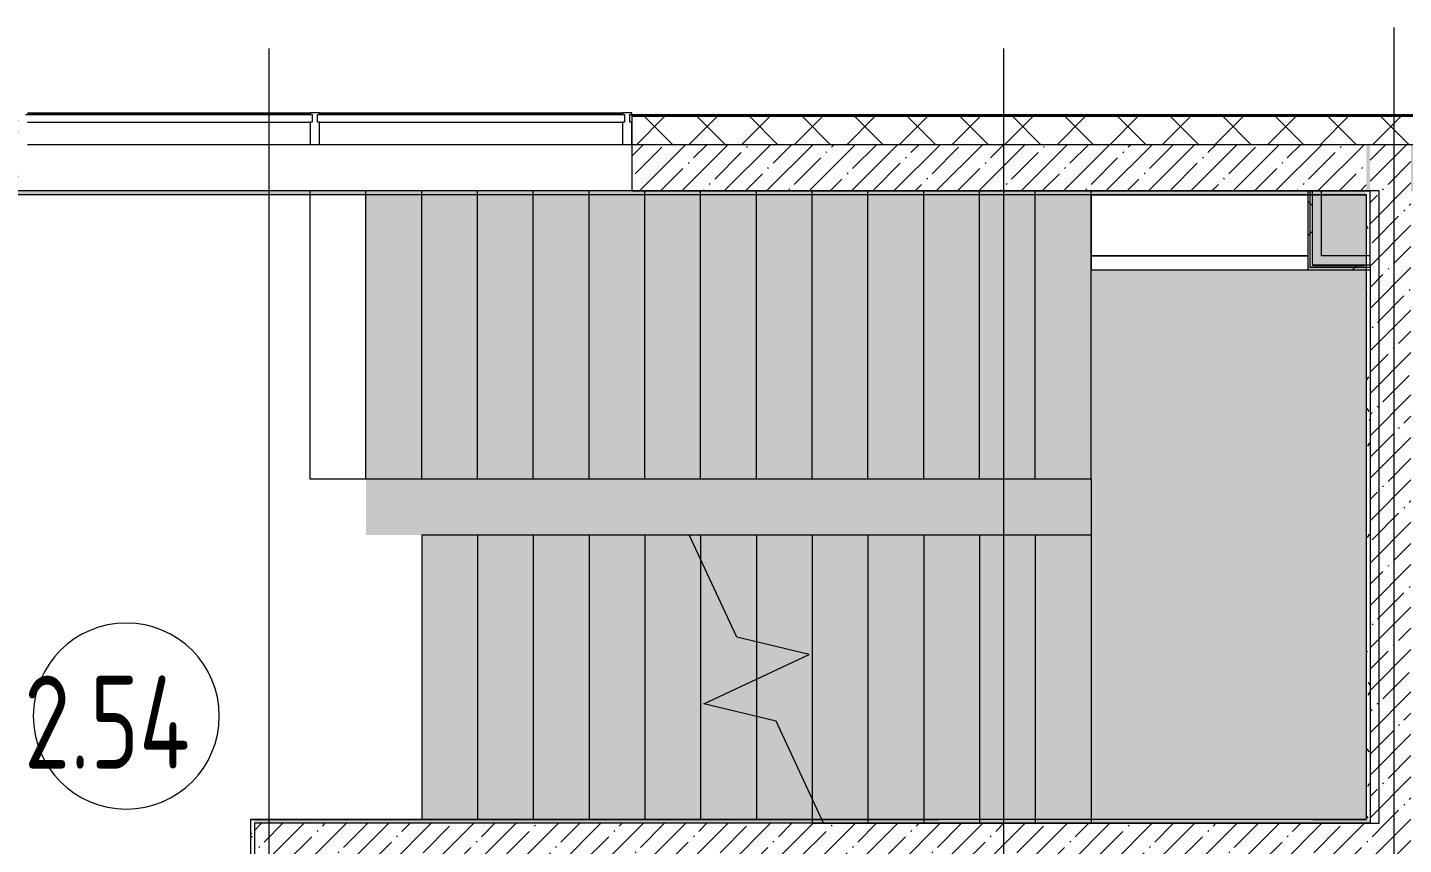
# Model space of a CAD drawing. Header units: millimetres. Extents: x -625 to 415037, y -3642 to 102118.
# Drawn here: x 242132 to 249532, y 17635 to 22027 of the extents above; entities that cross this region are included whole.
import ezdxf

# ---------------------------------------------------------------- set-up
doc = ezdxf.new("R2010")
doc.units = ezdxf.units.MM
for name, color, linetype, lineweight in [('A-AREA-IDEN', 7, 'Continuous', 9), ('A-GLAZ-1', 7, 'Continuous', 5), ('A-GLAZ-CWMG', 7, 'Continuous', 9), ('A-GLAZ-CWMG-1', 7, 'Continuous', 20), ('A-WALL', 7, 'Continuous', 5), ('I-WALL', 7, 'Continuous', 5), ('S-STRS', 7, 'Continuous', 9), ('S-STRS-MBND', 7, 'Continuous', 9), ('Оси', 7, 'Continuous', 9)]:
    doc.layers.add(name, color=color, linetype=linetype, lineweight=lineweight)
doc.layers.add('A-AREA-PATT-2', color=7, linetype='Continuous', lineweight=5, true_color=0xcde0ef, transparency=1)
for name, color, linetype, lineweight, true_color in [('A-WALL-1', 9, 'Continuous', 5, 0x808080), ('A-WALL-FNSH-1', 9, 'Continuous', 5, 0x808080), ('S-STRS-1', 7, 'Continuous', 9, 0xeef6ff)]:
    doc.layers.add(name, color=color, linetype=linetype, lineweight=lineweight, true_color=true_color)
doc.styles.add('СПДС', font='ГОСТ тип А.ttf', dxfattribs={"width": 0.9})
pattern_1 = [(45, (148772.12, -0.94), (-114.04925, 114.04925), []), (45, (148886.17, -0.94), (-114.04925, 114.04925), [201.612, -40.322, 6.706, -33.617])]
pattern_2 = [(0, (148772.123, -0.94), (243.84, 60.96), [20.117, -162.763, 20.117, -162.763, -975.36]), (0, (148772.123, -0.94), (243.84, 60.96), [-365.76, 20.117, -345.643, 20.117, -162.763, -426.72]), (0, (148772.123, -0.94), (243.84, 60.96), [-914.4, 20.117, -101.803, 20.117, -284.683]), (120, (148863.563, 29.54), (-174.71291, 180.691634), [20.117, -162.763, 20.117, -162.763, -975.36]), (120, (148863.563, 29.54), (-174.71291, 180.691634), [-365.76, 20.117, -345.643, 20.117, -162.763, -426.72]), (120, (148863.563, 29.54), (-174.71291, 180.691634), [-914.4, 20.117, -101.803, 20.117, -284.683]), (240, (148894.043, 151.46), (-69.12709, -241.651634), [20.117, -162.763, 20.117, -162.763, -975.36]), (240, (148894.043, 151.46), (-69.12709, -241.651634), [-365.76, 20.117, -345.643, 20.117, -162.763, -426.72]), (240, (148894.043, 151.46), (-69.12709, -241.651634), [-914.4, 20.117, -101.803, 20.117, -284.683])]
pattern_3 = [(45, (148772.12, -0.94), (-212.132, 212.132), []), (135, (148772.12, -0.94), (-212.132, -212.132), [])]

# ---------------------------------------------------------------- blocks, each defined once
blk = doc.blocks.new('PNS_Панель прямоугольная1 - Нр_Стекло - 40мм-22959730-Объем проектирования 2 этажа')
at = {"layer": 'A-GLAZ-1'}
for p, q in [((-770, 0), (770, 0)), ((760, 0), (-760, 0)), ((-760, -40), (760, -40))]:
    blk.add_line(p, q, dxfattribs=at)
blk = doc.blocks.new('PNS_Панель прямоугольная1 - Нр_Стекло - 40мм-23689183-Объем проектирования 2 этажа')
at = {"layer": 'A-GLAZ-1'}
for p, q in [((-825, 0), (825, 0)), ((815, 0), (-815, 0)), ((-815, -40), (815, -40))]:
    blk.add_line(p, q, dxfattribs=at)
blk = doc.blocks.new('Прямоугольный импост - Импост структурный с накладкой - 170мм-22874516-Объем проектирования 2 этажа')
at = {"layer": 'A-GLAZ-CWMG-1'}
for p, q in [((-50, 40), (-50, 160)), ((-50, 160), (0, 160)), ((0, 160), (0, 40)), ((-40, 40), (-50, 40)), ((-50, -10), (-50, 0)), ((-50, 0), (-40, 0)), ((-40, 0), (-40, 40)), ((-10, 40), (-10, 0)), ((0, 40), (-10, 40)), ((-10, 0), (0, 0)), ((0, 0), (0, -10)), ((0, -10), (-50, -10))]:
    blk.add_line(p, q, dxfattribs=at)
blk = doc.blocks.new('Прямоугольный импост - Импост структурный с накладкой - 170мм-22855553-Объем проектирования 2 этажа')
at = {"layer": 'A-GLAZ-CWMG'}
for p, q in [((93360, 21570), (94880, 21570)), ((93360, 21400), (94880, 21400))]:
    blk.add_line(p, q, dxfattribs=at)
blk = doc.blocks.new('Прямоугольный импост - Импост структурный с накладкой - 170мм-23689142-Объем проектирования 2 этажа')
at = {"layer": 'A-GLAZ-CWMG'}
for p, q in [((94930, 21570), (96560, 21570)), ((94930, 21400), (96560, 21400))]:
    blk.add_line(p, q, dxfattribs=at)
blk = doc.blocks.new('Прямоугольный импост - Импост структурный с накладкой - 170мм-22874498-Объем проектирования 2 этажа')
at = {"layer": 'A-GLAZ-CWMG-1'}
for p, q in [((-25, 40), (-25, 160)), ((-25, 160), (25, 160)), ((25, 160), (25, 40)), ((-15, 40), (-25, 40)), ((-25, -10), (-25, 0)), ((-25, 0), (-15, 0)), ((-15, 0), (-15, 40)), ((15, 40), (15, 0)), ((25, 40), (15, 40)), ((15, 0), (25, 0)), ((25, 0), (25, -10)), ((25, -10), (-25, -10))]:
    blk.add_line(p, q, dxfattribs=at)
blk = doc.blocks.new('Зашивка приборов отопления31 - Зашивка приборов отопления-33324104-Объем проектирования 2 этажа')
at = {"layer": 'A-WALL'}
for p, q in [((126595, 120), (125430, 120)), ((126595, 45), (126595, 120)), ((126595, 45), (125430, 45)), ((125430, 45), (126595, 45)), ((126595, -285), (126595, 45))]:
    blk.add_line(p, q, dxfattribs=at)
blk = doc.blocks.new('Марка_Помещения - Номер-25198446-Объем проектирования 2 этажа')
at = {"layer": 'A-AREA-IDEN'}
for start, end in [(360, 180), (180, 360)]:
    blk.add_arc((0, 0), 2.5, start, end, dxfattribs=at)

msp = doc.modelspace()

# ---------------------------------------------------------------- hatches: boundary and pattern name
at = {"layer": 'A-AREA-PATT-2'}
h = msp.add_hatch(color=256, dxfattribs=at)
h.paths.add_polyline_path([(247852.1, 19299.1), (247852.1, 19599.1), (243952.1, 19599.1), (243952.1, 19299.1), (247552.1, 19299.1)])
h.paths.add_polyline_path([(249092.1, 20724.1), (249331.6, 20724.1), (249331.6, 20748.6), (249017.1, 20748.6), (249017.1, 20724.1), (249042.1, 20724.1)])
h.paths.add_polyline_path([(245382.1, 21129.1), (245449.7, 21129.1), (245449.7, 21139.1), (245332, 21139.1), (245332, 21129.1), (245337.6, 21129.1)])
at = {"layer": 'A-WALL'}
h = msp.add_hatch(dxfattribs=at)
h.set_pattern_fill('FP_24', color=256, style=0, pattern_type=2)
h.set_pattern_definition([(45, (148772.12, -0.94), (-141.42136, 141.42136), []), (135, (148772.12, -0.94), (-141.42136, -141.42136), [])])
h.paths.add_polyline_path([(259122.1, 21399.1), (260022.1, 21399.1), (260022.1, 21549.1), (258722.6, 21549.1), (258722.6, 21399.1)])
h.paths.add_polyline_path([(254322.3, 21399.1), (255622.6, 21399.1), (255622.6, 21549.1), (254322.3, 21549.1)])
h.paths.add_polyline_path([(257822.6, 21399.1), (257822.6, 21549.1), (256522.6, 21549.1), (256522.6, 21399.1), (257294.4, 21399.1)])
h.paths.add_polyline_path([(252022.3, 21399.1), (252022.3, 21549.1), (250822.1, 21549.1), (250822.1, 21399.1)])
h.paths.add_polyline_path([(249847.1, 21399.1), (249922.1, 21399.1), (249922.1, 21549.1), (245382.1, 21549.1), (245382.1, 21399.1), (249637.1, 21399.1)])
h.paths.add_polyline_path([(242082.1, 21399.1), (242082.1, 21549.1), (241832.1, 21549.1), (241832.1, 21399.1)])
h.paths.add_polyline_path([(266689.9, 21399.1), (268022.3, 21399.1), (268022.3, 21549.1), (266672.6, 21549.1), (266672.6, 21399.1)])
h.paths.add_polyline_path([(264521.7, 21399.1), (265772.6, 21399.1), (265772.6, 21549.1), (264372.6, 21549.1), (264372.6, 21399.1)])
h.paths.add_polyline_path([(260922.1, 21399.1), (262072.6, 21399.1), (262072.6, 21549.1), (260922.1, 21549.1)])
h.paths.add_polyline_path([(273602.1, 21399.1), (274002.1, 21399.1), (274002.1, 21549.1), (268922.3, 21549.1), (268922.3, 21399.1), (272471.8, 21399.1)])
at = {"layer": 'I-WALL'}
h = msp.add_hatch(dxfattribs=at)
h.set_pattern_fill('FP_1', color=256, style=0, pattern_type=2)
h.set_pattern_definition(pattern_1)
h.paths.add_polyline_path([(249017.1, 21149.1), (249332.1, 21149.1), (249332.1, 21399.1), (245382.1, 21399.1), (245382.1, 21149.1), (246453.3, 21149.1)])
h.paths.add_polyline_path([(241822.6, 21149.1), (242082.1, 21149.1), (242082.1, 21399.1), (241802.1, 21399.1), (241802.1, 21149.1), (241822.1, 21149.1)])
h = msp.add_hatch(dxfattribs=at)
h.set_pattern_fill('FP_1', color=256, style=0, pattern_type=2)
h.set_pattern_definition(pattern_1)
h.paths.add_polyline_path([(259122.1, 21149.1), (259122.1, 21399.1), (258722.6, 21399.1), (258722.6, 21149.1), (259117.2, 21149.1)])
h.paths.add_polyline_path([(257294.4, 21149.1), (257822.6, 21149.1), (257822.6, 21399.1), (256522.6, 21399.1), (256522.6, 21149.1), (257242.1, 21149.1)])
h.paths.add_polyline_path([(249344.3, 21149.1), (249352.1, 21149.1), (249352.1, 21399.1), (249332.1, 21399.1), (249332.1, 21149.1)])
h.paths.add_polyline_path([(269982.1, 21149.1), (269982.1, 21399.1), (269622.1, 21399.1), (269622.1, 21149.1)])
h.paths.add_polyline_path([(249572.1, 21149.1), (249922.1, 21149.1), (249922.1, 21399.1), (249572.1, 21399.1), (249572.1, 21390.7)])
h.paths.add_polyline_path([(268022.3, 21149.1), (268022.3, 21399.1), (266672.6, 21399.1), (266672.6, 21149.1), (267412.6, 21149.1)])
h.paths.add_polyline_path([(265772.6, 21149.1), (265772.6, 21399.1), (264872.6, 21399.1), (264872.6, 21149.1), (265244.4, 21149.1)])
h.paths.add_polyline_path([(252022.3, 21149.1), (252022.3, 21399.1), (250822.1, 21399.1), (250822.1, 21149.1)])
h.paths.add_polyline_path([(260922.1, 21149.1), (262072.6, 21149.1), (262072.6, 21399.1), (260922.1, 21399.1)])
h.paths.add_polyline_path([(254822.1, 21149.1), (255622.6, 21149.1), (255622.6, 21399.1), (254822.1, 21399.1)])
h.paths.add_polyline_path([(259822.1, 21149.1), (260022.1, 21149.1), (260022.1, 21399.1), (259822.1, 21399.1), (259822.1, 21274.1)])
h = msp.add_hatch(dxfattribs=at)
h.set_pattern_fill('FP_1', color=256, style=0, pattern_type=2)
h.set_pattern_definition(pattern_1)
h.paths.add_polyline_path([(249572.1, 17749.1), (249572.1, 21399.1), (249352.1, 21399.1), (249352.1, 17749.1), (249530.8, 17749.1)])
h = msp.add_hatch(dxfattribs=at)
h.set_pattern_fill('FP_191', color=256, style=0, pattern_type=2)
h.set_pattern_definition(pattern_2)
h.paths.add_polyline_path([(249017.1, 21129.1), (249331.1, 21129.1), (249332.1, 21149.1), (241822.6, 21149.1), (241822.6, 21129.1), (247852.1, 21129.1)])
h = msp.add_hatch(dxfattribs=at)
h.set_pattern_fill('FP_192', color=256, style=0, pattern_type=2)
h.set_pattern_definition(pattern_3)
h.paths.add_polyline_path([(249029.6, 20724.1), (249029.6, 21129.1), (249017.1, 21129.1), (249017.1, 20724.1)])
h = msp.add_hatch(dxfattribs=at)
h.set_pattern_fill('FP_192', color=256, style=0, pattern_type=2)
h.set_pattern_definition(pattern_3)
h.paths.add_polyline_path([(249029.6, 20736.6), (249042.1, 20736.6), (249042.1, 21129.1), (249029.6, 21129.1), (249029.6, 20748.6)])
for points in [[(249092.1, 20749.1), (249092.1, 21129.1), (249042.1, 21129.1), (249042.1, 20749.1)], [(249332.1, 20749.1), (249332.1, 20799.1), (249092.1, 20799.1), (249092.1, 20749.1)]]:
    msp.add_hatch(color=256, dxfattribs=at).paths.add_polyline_path(points)
h = msp.add_hatch(dxfattribs=at)
h.set_pattern_fill('FP_191', color=256, style=0, pattern_type=2)
h.set_pattern_definition(pattern_2)
h.paths.add_polyline_path([(249352.1, 17769.1), (249352.1, 17960.1), (249332.1, 17960.1), (249332.1, 17770.1), (249344.3, 17769.5)])
h.paths.add_polyline_path([(249352.1, 17961.1), (249352.1, 21149.1), (249332.1, 21149.1), (249332.1, 17961.1), (249344.3, 17961.1)])
h = msp.add_hatch(dxfattribs=at)
h.set_pattern_fill('FP_192', color=256, style=0, pattern_type=2)
h.set_pattern_definition(pattern_3)
h.paths.add_polyline_path([(249029.6, 20724.1), (249332.1, 20724.1), (249331.6, 20736.6), (249029.6, 20736.6), (249029.6, 20725)])
h = msp.add_hatch(dxfattribs=at)
h.set_pattern_fill('FP_192', color=256, style=0, pattern_type=2)
h.set_pattern_definition(pattern_3)
h.paths.add_polyline_path([(249042.1, 20736.6), (249332.1, 20737.5), (249331.6, 20749.1), (249042.1, 20748.6)])
h = msp.add_hatch(dxfattribs=at)
h.set_pattern_fill('FP_191', color=256, style=0, pattern_type=2)
h.set_pattern_definition(pattern_2)
h.paths.add_polyline_path([(243352.1, 13619.1), (243352.1, 17769.1), (243332.1, 17769.1), (243332.1, 13640.1)])
h.paths.add_polyline_path([(243332.1, 13619.1), (243352.1, 13619.1), (243332.1, 13639.1)])
h = msp.add_hatch(dxfattribs=at)
h.set_pattern_fill('FP_191', color=256, style=0, pattern_type=2)
h.set_pattern_definition(pattern_2)
h.paths.add_polyline_path([(249352.1, 17749.1), (249352.1, 17769.1), (243352.1, 17769.1), (243352.1, 17749.1), (249344.3, 17749.1)])
h = msp.add_hatch(dxfattribs=at)
h.set_pattern_fill('FP_1', color=256, style=0, pattern_type=2)
h.set_pattern_definition(pattern_1)
h.paths.add_polyline_path([(244507.6, 17529.1), (249572.1, 17529.1), (249572.1, 17749.1), (243352.1, 17749.1), (243352.1, 17529.1), (244359.2, 17529.1)])
at = {"layer": 'S-STRS-1'}
for points in [[(243952.1, 19599.1), (244252.1, 19599.1), (244252.1, 21129.1), (243952.1, 21129.1), (243952.1, 21104.6)], [(244252.1, 19599.1), (244552.1, 19599.1), (244552.1, 21129.1), (244252.1, 21129.1), (244252.1, 21104.6)], [(244552.1, 19599.1), (244852.1, 19599.1), (244852.1, 21129.1), (244552.1, 21129.1), (244552.1, 21104.6)], [(245152.1, 19599.1), (245152.1, 21129.1), (244852.1, 21129.1), (244852.1, 19599.1)], [(245152.1, 19599.1), (245452.1, 19599.1), (245452.1, 21129.1), (245152.1, 21129.1), (245152.1, 21104.6)], [(245752.1, 19599.1), (245752.1, 21129.1), (245452.1, 21129.1), (245452.1, 19599.1)], [(246052.1, 19599.1), (246052.1, 21129.1), (245752.1, 21129.1), (245752.1, 19599.1)], [(246352.1, 19599.1), (246352.1, 21129.1), (246052.1, 21129.1), (246052.1, 19599.1)], [(246652.1, 19599.1), (246652.1, 21129.1), (246352.1, 21129.1), (246352.1, 19599.1), (246453.3, 19599.1)], [(246952.1, 19599.1), (246952.1, 21129.1), (246652.1, 21129.1), (246652.1, 19599.1)], [(247252.1, 19599.1), (247252.1, 21129.1), (246952.1, 21129.1), (246952.1, 19599.1)], [(247552.1, 19599.1), (247552.1, 21129.1), (247252.1, 21129.1), (247252.1, 19599.1)], [(247852.1, 19599.1), (247852.1, 21129.1), (247552.1, 21129.1), (247552.1, 19599.1)], [(244544.4, 17769.1), (244552.1, 17769.1), (244552.1, 19299.1), (244252.1, 19299.1), (244252.1, 17769.1), (244534.7, 17769.1)], [(244555.6, 17769.1), (244852.1, 17769.1), (244852.1, 19299.1), (244552.1, 19299.1), (244552.1, 17769.1)], [(244852.1, 17769.1), (245152.1, 17769.1), (245152.1, 19299.1), (244852.1, 19299.1), (244852.1, 19053.5)], [(245452.1, 17769.1), (245452.1, 19299.1), (245152.1, 19299.1), (245152.1, 17769.1)], [(245452.1, 17769.1), (245752.1, 17769.1), (245752.1, 19167.4), (245690.7, 19299.1), (245452.1, 19299.1), (245452.1, 19053.5)], [(245752.1, 19167.4), (245752.1, 19299.1), (245690.7, 19299.1)], [(246352.1, 17880.7), (246352.1, 19299.1), (246052.1, 19299.1), (246052.1, 18725), (246335.3, 18656.1), (246052.1, 18524.1), (246052.1, 18323.2), (246157.8, 18297.5), (246272.1, 18052.3)], [(246404.2, 17769.1), (246652.1, 17769.1), (246652.1, 19299.1), (246352.1, 19299.1), (246352.1, 17880.7)], [(246652.1, 17769.1), (246952.1, 17769.1), (246952.1, 19299.1), (246652.1, 19299.1), (246652.1, 19053.5)], [(247252.1, 17769.1), (247252.1, 19299.1), (246952.1, 19299.1), (246952.1, 17769.1)], [(247252.1, 17769.1), (247552.1, 17769.1), (247552.1, 19299.1), (247252.1, 19299.1), (247252.1, 19053.5)], [(247552.1, 17769.1), (247852.1, 17769.1), (247852.1, 19299.1), (247552.1, 19299.1), (247552.1, 19053.5)], [(246052.1, 17769.1), (246052.1, 18323.2), (245768.9, 18392), (246052.1, 18524.1), (246052.1, 18725), (245946.5, 18750.6), (245752.1, 19167.4), (245752.6, 17769.1), (245762.6, 17769.1)], [(246352.1, 17769.1), (246404.2, 17769.1), (246352.1, 17880.7)]]:
    msp.add_hatch(color=256, dxfattribs=at).paths.add_polyline_path(points)
h = msp.add_hatch(color=256, dxfattribs=at)
h.paths.add_polyline_path([(249330.7, 17769.1), (249332.1, 17770.1), (249332.1, 17960.1), (249332.1, 17961.1), (249332.1, 20724.1), (247852.1, 20724.1), (247852.1, 17769.1), (249317.6, 17769.1)])
h.paths.add_polyline_path([(249332.1, 20799.1), (249331.1, 21129.1), (249092.1, 21129.1), (249092.1, 20799.1)])
h = msp.add_hatch(color=256, dxfattribs=at)
h.paths.add_polyline_path([(246052.1, 18323.2), (246052.1, 18524.1), (245768.9, 18392), (245946.5, 18348.8)])
h.paths.add_polyline_path([(246052.1, 18725), (246052.1, 19299.1), (245752.1, 19299.1), (245752.1, 19167.4), (245946.5, 18750.6)])
h = msp.add_hatch(color=256, dxfattribs=at)
h.paths.add_polyline_path([(246352.1, 17769.1), (246352.1, 17880.7), (246157.8, 18297.5), (246052.1, 18323.2), (246052.1, 17769.1), (246272.1, 17769.1)])
h.paths.add_polyline_path([(246052.1, 18524.1), (246335.3, 18656.1), (246052.1, 18725)])

# ---------------------------------------------------------------- linework, layer by layer
at = {"layer": 'A-WALL'}
for p, q in [((249922.1, 21552.1), (245382.1, 21552.1)), ((249922.1, 21549.1), (245382.1, 21549.1)), ((245382.1, 21399.1), (249922.1, 21399.1)), ((249029.6, 20736.6), (249029.6, 21149.1)), ((249042.1, 20749.1), (249042.1, 21149.1)), ((249331.1, 21128.1), (249331.1, 21129.1)), ((249332.1, 21129.1), (249332.1, 17769.1)), ((249352.1, 20749.1), (249352.1, 21149.1)), ((249352.1, 20736.6), (249029.6, 20736.6)), ((249352.1, 20749.1), (249321.1, 20749.1)), ((249352.1, 20749.1), (249352.1, 17749.1)), ((243332.1, 17769.1), (243332.1, 13639.1)), ((249043.9, 17769.1), (249332.1, 17769.1)), ((249331.1, 17770.1), (249332.1, 17770.1)), ((249352.1, 17749.1), (243352.1, 17749.1))]:
    msp.add_line(p, q, dxfattribs=at)
at = {"layer": 'A-WALL-1'}
for p, q in [((245382.1, 21549.1), (245382.1, 21149.1)), ((245382.1, 21149.1), (241822.1, 21149.1)), ((241822.6, 21129.1), (249332.1, 21129.1)), ((245382.1, 21149.1), (249352.1, 21149.1)), ((249017.1, 21149.1), (249017.1, 20724.1)), ((249092.1, 20799.1), (249092.1, 21149.1)), ((249352.1, 20799.1), (249092.1, 20799.1)), ((249017.1, 20724.1), (249352.1, 20724.1)), ((243332.1, 17769.1), (243331.1, 17769.1)), ((243352.1, 17749.1), (243352.1, 13619.1))]:
    msp.add_line(p, q, dxfattribs=at)
at = {"layer": 'A-WALL-FNSH-1'}
for p, q in [((249922.1, 21557.1), (245382.1, 21557.1)), ((245382.1, 21557.1), (245382.1, 21549.1)), ((247851.1, 21128.1), (249331.1, 21128.1)), ((249331.1, 21128.1), (249331.1, 17770.1)), ((249321.1, 20749.1), (249042.1, 20749.1)), ((249042.1, 20749.1), (249042.1, 20748.1)), ((249042.1, 20748.1), (249321.1, 20748.1)), ((249321.1, 20748.1), (249321.1, 20749.1)), ((249331.1, 17770.1), (243331.1, 17770.1)), ((243331.1, 17770.1), (243331.1, 17749.1)), ((243332.1, 17769.1), (247032.5, 17769.1)), ((244490.7, 17769.1), (244490.7, 17770.1)), ((247032.5, 17770.1), (247032.5, 17769.1))]:
    msp.add_line(p, q, dxfattribs=at)
at = {"layer": 'I-WALL'}
for p, q in [((247851.1, 21128.1), (241822.1, 21128.1)), ((243562.2, 21128.1), (243562.2, 21129.1)), ((243627.6, 21128.1), (243627.6, 21129.1)), ((243633.6, 21128.1), (243633.6, 21129.1)), ((247572.6, 21128.1), (247572.6, 21129.1)), ((247845.6, 21128.1), (247845.6, 21129.1)), ((247851.1, 21128.1), (247851.1, 21129.1)), ((243331.6, 17770.1), (243331.6, 17769.1)), ((243332.1, 17770.1), (243332.1, 17769.1)), ((243881.5, 17770.1), (243881.5, 17769.1)), ((243890.7, 17770.1), (243890.7, 17769.1)), ((248145.3, 17769.1), (248145.3, 17770.1))]:
    msp.add_line(p, q, dxfattribs=at)
at = {"layer": 'S-STRS'}
for p, q in [((243652.1, 19599.1), (243652.1, 21129.1)), ((243952.1, 19599.1), (243952.1, 21129.1)), ((243952.1, 19599.1), (243952.1, 21129.1)), ((244252.1, 19599.1), (244252.1, 21129.1)), ((244252.1, 19599.1), (244252.1, 21129.1)), ((244552.1, 19599.1), (244552.1, 21129.1)), ((244552.1, 19599.1), (244552.1, 21129.1)), ((244852.1, 19599.1), (244852.1, 21129.1)), ((244852.1, 19599.1), (244852.1, 21129.1)), ((245152.1, 19599.1), (245152.1, 21129.1)), ((245152.1, 19599.1), (245152.1, 21129.1)), ((245452.1, 19599.1), (245452.1, 21129.1)), ((245452.1, 19599.1), (245452.1, 21129.1)), ((245752.1, 19599.1), (245752.1, 21129.1)), ((245752.1, 19599.1), (245752.1, 21129.1)), ((246052.1, 19599.1), (246052.1, 21129.1)), ((246052.1, 19599.1), (246052.1, 21129.1)), ((246352.1, 19599.1), (246352.1, 21129.1)), ((246352.1, 19599.1), (246352.1, 21129.1)), ((246652.1, 19599.1), (246652.1, 21129.1)), ((246652.1, 19599.1), (246652.1, 21129.1)), ((246952.1, 19599.1), (246952.1, 21129.1)), ((246952.1, 19599.1), (246952.1, 21129.1)), ((247252.1, 19599.1), (247252.1, 21129.1)), ((247252.1, 19599.1), (247252.1, 21129.1)), ((247552.1, 19599.1), (247552.1, 21129.1)), ((247552.1, 19599.1), (247552.1, 21129.1)), ((247852.1, 19599.1), (247852.1, 20724.1)), ((247852.1, 19599.1), (247852.1, 20724.1)), ((243952.1, 19599.1), (243652.1, 19599.1)), ((244252.1, 19599.1), (243952.1, 19599.1)), ((244552.1, 19599.1), (244252.1, 19599.1)), ((244852.1, 19599.1), (244552.1, 19599.1)), ((245152.1, 19599.1), (244852.1, 19599.1)), ((245452.1, 19599.1), (245152.1, 19599.1)), ((245752.1, 19599.1), (245452.1, 19599.1)), ((246052.1, 19599.1), (245752.1, 19599.1)), ((246352.1, 19599.1), (246052.1, 19599.1)), ((246652.1, 19599.1), (246352.1, 19599.1)), ((246952.1, 19599.1), (246652.1, 19599.1)), ((247252.1, 19599.1), (246952.1, 19599.1)), ((247552.1, 19599.1), (247252.1, 19599.1)), ((247852.1, 19599.1), (247552.1, 19599.1)), ((247852.1, 19599.1), (247852.1, 19299.1)), ((244252.1, 19299.1), (244252.1, 17769.1)), ((244252.1, 19299.1), (244552.1, 19299.1)), ((244252.1, 19299.1), (244252.1, 17769.1)), ((244252.1, 19299.1), (244252.1, 17769.1)), ((244252.1, 19299.1), (244252.1, 17769.1)), ((244552.1, 19299.1), (244852.1, 19299.1)), ((244552.1, 19299.1), (244552.1, 17769.1)), ((244552.1, 19299.1), (244552.1, 17769.1)), ((244852.1, 19299.1), (245152.1, 19299.1)), ((244852.1, 19299.1), (244852.1, 17769.1)), ((244852.1, 19299.1), (244852.1, 17769.1)), ((245152.1, 19299.1), (245452.1, 19299.1)), ((245152.1, 19299.1), (245152.1, 17769.1)), ((245152.1, 19299.1), (245152.1, 17769.1)), ((245452.1, 19299.1), (245690.7, 19299.1)), ((245452.1, 19299.1), (245452.1, 17769.1)), ((245452.1, 19299.1), (245452.1, 17769.1)), ((245690.7, 19299.1), (245752.1, 19299.1)), ((245752.1, 19299.1), (246052.1, 19299.1)), ((245752.1, 19299.1), (245752.1, 19167.4)), ((245752.1, 19299.1), (245752.1, 19167.4)), ((246052.1, 19299.1), (246352.1, 19299.1)), ((246052.1, 19299.1), (246052.1, 18725)), ((246052.1, 19299.1), (246052.1, 18725)), ((246352.1, 19299.1), (246652.1, 19299.1)), ((246352.1, 19299.1), (246352.1, 17880.7)), ((246352.1, 19299.1), (246352.1, 17880.7)), ((246652.1, 19299.1), (246952.1, 19299.1)), ((246652.1, 19299.1), (246652.1, 17769.1)), ((246652.1, 19299.1), (246652.1, 17769.1)), ((246952.1, 19299.1), (247252.1, 19299.1)), ((246952.1, 19299.1), (246952.1, 17769.1)), ((246952.1, 19299.1), (246952.1, 17769.1)), ((247252.1, 19299.1), (247552.1, 19299.1)), ((247252.1, 19299.1), (247252.1, 17769.1)), ((247252.1, 19299.1), (247252.1, 17769.1)), ((247552.1, 19299.1), (247852.1, 19299.1)), ((247552.1, 19299.1), (247552.1, 17769.1)), ((247552.1, 19299.1), (247552.1, 17769.1)), ((247852.1, 19299.1), (247852.1, 17769.1)), ((247852.1, 19299.1), (247852.1, 17769.1)), ((245752.1, 19167.4), (245752.1, 17769.1)), ((245752.1, 19167.4), (245752.1, 17769.1)), ((246052.1, 18725), (246052.1, 18524.1)), ((246052.1, 18725), (246052.1, 18524.1)), ((246052.1, 18524.1), (246052.1, 18323.2)), ((246052.1, 18524.1), (246052.1, 18323.2)), ((246052.1, 18323.2), (246052.1, 17769.1)), ((246052.1, 18323.2), (246052.1, 17769.1)), ((246352.1, 17880.7), (246352.1, 17749.1)), ((246352.1, 17880.7), (246352.1, 17749.1)), ((246352.1, 17749.1), (246413.5, 17749.1))]:
    msp.add_line(p, q, dxfattribs=at)
at = {"layer": 'S-STRS-MBND'}
for p, q in [((243652.1, 19599.1), (243652.1, 21149.1)), ((247852.1, 21149.1), (243652.1, 21149.1)), ((243952.1, 19599.1), (243952.1, 21149.1)), ((243952.1, 19599.1), (243952.1, 21149.1)), ((244252.1, 19599.1), (244252.1, 21149.1)), ((244252.1, 19599.1), (244252.1, 21149.1)), ((244552.1, 19599.1), (244552.1, 21149.1)), ((244552.1, 19599.1), (244552.1, 21149.1)), ((244852.1, 19599.1), (244852.1, 21149.1)), ((244852.1, 19599.1), (244852.1, 21149.1)), ((245152.1, 19599.1), (245152.1, 21149.1)), ((245152.1, 19599.1), (245152.1, 21149.1)), ((245452.1, 19599.1), (245452.1, 21149.1)), ((245452.1, 19599.1), (245452.1, 21149.1)), ((245752.1, 19599.1), (245752.1, 21149.1)), ((245752.1, 19599.1), (245752.1, 21149.1)), ((246052.1, 19599.1), (246052.1, 21149.1)), ((246052.1, 19599.1), (246052.1, 21149.1)), ((246352.1, 19599.1), (246352.1, 21149.1)), ((246352.1, 19599.1), (246352.1, 21149.1)), ((246652.1, 19599.1), (246652.1, 21149.1)), ((246652.1, 19599.1), (246652.1, 21149.1)), ((246952.1, 19599.1), (246952.1, 21149.1)), ((246952.1, 19599.1), (246952.1, 21149.1)), ((247252.1, 19599.1), (247252.1, 21149.1)), ((247252.1, 19599.1), (247252.1, 21149.1)), ((247552.1, 19599.1), (247552.1, 21149.1)), ((247552.1, 19599.1), (247552.1, 21149.1)), ((249402.1, 21149.1), (247852.1, 21149.1)), ((247852.1, 19599.1), (247852.1, 21149.1)), ((247852.1, 19599.1), (247852.1, 21149.1)), ((249402.1, 17749.1), (249402.1, 21149.1)), ((247852.1, 19599.1), (243652.1, 19599.1)), ((247852.1, 19599.1), (247852.1, 19299.1)), ((245690.7, 19299.1), (247852.1, 19299.1)), ((245946.5, 18750.6), (245690.7, 19299.1)), ((245752.1, 19299.1), (245752.1, 19167.4)), ((245752.1, 19299.1), (245752.1, 19167.4)), ((246052.1, 19299.1), (246052.1, 18725)), ((246052.1, 19299.1), (246052.1, 18725)), ((246352.1, 19299.1), (246352.1, 17880.7)), ((246352.1, 19299.1), (246352.1, 17880.7)), ((246652.1, 19299.1), (246652.1, 17749.1)), ((246652.1, 19299.1), (246652.1, 17749.1)), ((246952.1, 19299.1), (246952.1, 17749.1)), ((246952.1, 19299.1), (246952.1, 17749.1)), ((247252.1, 19299.1), (247252.1, 17749.1)), ((247252.1, 19299.1), (247252.1, 17749.1)), ((247552.1, 19299.1), (247552.1, 17749.1)), ((247552.1, 19299.1), (247552.1, 17749.1)), ((247852.1, 19299.1), (247852.1, 17749.1)), ((247852.1, 19299.1), (247852.1, 17749.1)), ((246335.3, 18656.1), (245946.5, 18750.6)), ((245768.9, 18392), (246335.3, 18656.1)), ((246052.1, 18524.1), (246052.1, 18323.2)), ((246052.1, 18524.1), (246052.1, 18323.2)), ((246157.8, 18297.5), (245768.9, 18392)), ((246413.5, 17749.1), (246157.8, 18297.5)), ((246413.5, 17749.1), (247852.1, 17749.1)), ((247852.1, 17749.1), (249402.1, 17749.1))]:
    msp.add_line(p, q, dxfattribs=at)
at = {"layer": 'Оси'}
for p, q in [((249482.1, 17027.3), (249482.1, 22027.3)), ((243432.1, 16914.2), (243432.1, 21914.2)), ((247382.1, 16914.2), (247382.1, 21914.2))]:
    msp.add_line(p, q, dxfattribs=at)

# ---------------------------------------------------------------- block references
at = {"layer": 'A-AREA-IDEN', "xscale": 199.9999999999999, "yscale": 199.9999999999999, "zscale": 199.9999999999999}
msp.add_blockref('Марка_Помещения - Номер-25198446-Объем проектирования 2 этажа', (242663.3, 18325.7), dxfattribs=at)
at = {"layer": 'A-GLAZ-1'}
for name, p in [('PNS_Панель прямоугольная1 - Нр_Стекло - 40мм-22959730-Объем проектирования 2 этажа', (242892.1, 21559.1)), ('PNS_Панель прямоугольная1 - Нр_Стекло - 40мм-23689183-Объем проектирования 2 этажа', (244517.1, 21559.1))]:
    msp.add_blockref(name, p, dxfattribs=at)
at = {"layer": 'A-GLAZ-CWMG'}
for name in ['Прямоугольный импост - Импост структурный с накладкой - 170мм-22855553-Объем проектирования 2 этажа', 'Прямоугольный импост - Импост структурный с накладкой - 170мм-23689142-Объем проектирования 2 этажа']:
    msp.add_blockref(name, (148772.1, -0.9), dxfattribs=at)
at = {"layer": 'A-GLAZ-CWMG', "extrusion": (0, 0, -1), "rotation": 180}
for name, p in [('Прямоугольный импост - Импост структурный с накладкой - 170мм-22874498-Объем проектирования 2 этажа', (-243677.1, 21559.1)), ('Прямоугольный импост - Импост структурный с накладкой - 170мм-22874516-Объем проектирования 2 этажа', (-245382.1, 21559.1))]:
    msp.add_blockref(name, p, dxfattribs=at)
at = {"layer": 'A-WALL', "rotation": 180}
msp.add_blockref('Зашивка приборов отопления31 - Зашивка приборов отопления-33324104-Объем проектирования 2 этажа', (374447.2, 20844.1), dxfattribs=at)

# ---------------------------------------------------------------- texts
at = {"layer": 'A-AREA-IDEN', "insert": (242113.9, 18542.8), "char_height": 500, "width": 1370.886, "attachment_point": 1, "style": 'СПДС'}
msp.add_mtext('2.54', dxfattribs=at)

doc.saveas('drawing.dxf')
